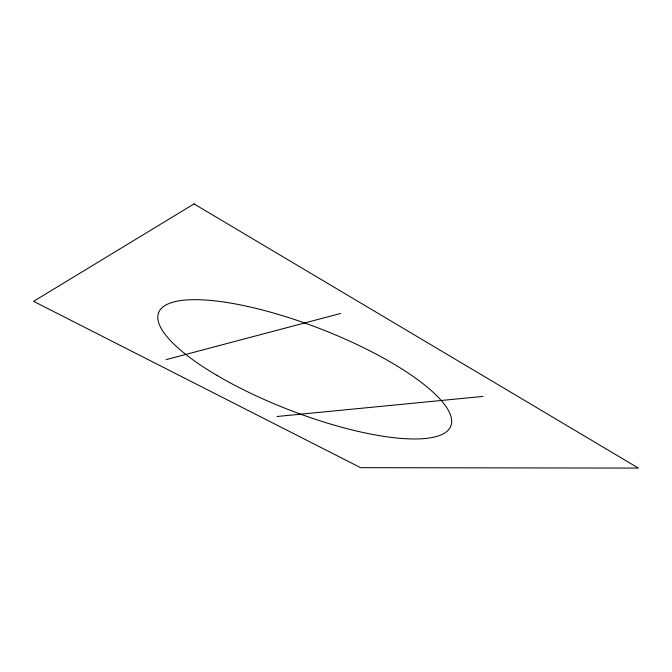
<?xml version="1.0" encoding="UTF-8"?>
<svg xmlns="http://www.w3.org/2000/svg" width="672" height="672" viewBox="0 0 672 672"><rect width="100%" height="100%" fill="white"/><g stroke="black" fill="none" stroke-linecap="round" stroke-linejoin="round"><path stroke-width="1.01" d="M166.16 359.621L340.603 313.463M277.04 416.489L482.933 396.421M194.032 203.91L33.6 301.342L360.62 467.67L638.4 468.09L194.032 203.91M216.695 375.245A156.719 43.436 21.2 0 0 450.66 426.468A156.719 43.436 21.2 0 0 246.868 306.264A156.719 43.436 21.2 0 0 216.695 375.245"/></g></svg>
